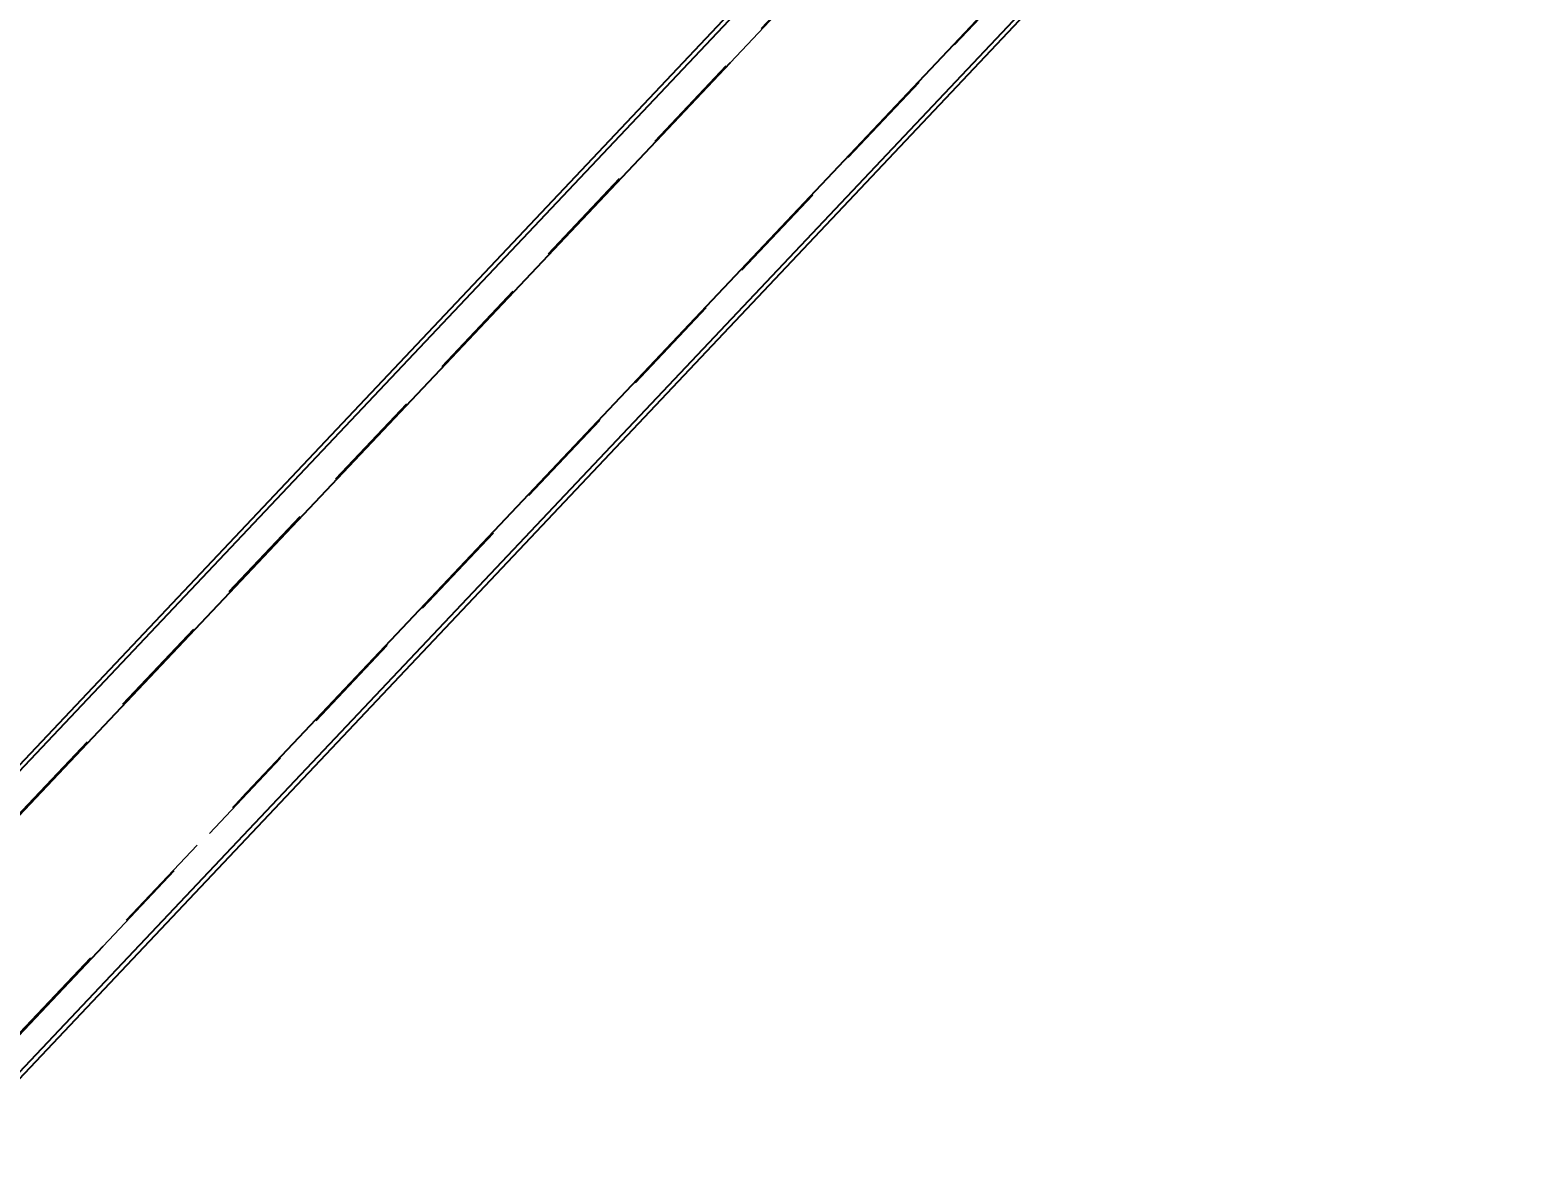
# Model space of a CAD drawing. Header units: millimetres. Extents: x -86814 to -77113, y 29520 to 42516.
# Drawn here: x -81588 to -79433, y 39262 to 40889 of the extents above; entities that cross this region are included whole.
import ezdxf

# ---------------------------------------------------------------- set-up
doc = ezdxf.new("R2010")
doc.units = ezdxf.units.MM
doc.linetypes.add('HIDDEN_50', pattern=[225, 150, -75])
for name, color, linetype, lineweight in [('DIMENSIONS', 3, 'Continuous', 18), ('PROFILE_HIDDEN', 9, 'HIDDEN_50', 18), ('PROFILE_VISIBLE', 4, 'Continuous', 25)]:
    doc.layers.add(name, color=color, linetype=linetype, lineweight=lineweight)
doc.styles.add('OpenSansCondensed-Light', font='OpenSansCondensed-Light.ttf')
doc.dimstyles.new('DIM_1_50', dxfattribs={"dimscale": 50, "dimtxt": 2.5, "dimasz": 2.5, "dimexe": 1.5, "dimexo": 1.5, "dimgap": 1, "dimtad": 1, "dimdec": 0, "dimzin": 12, "dimdsep": 46, "dimtxsty": 'OpenSansCondensed-Light', "dimtsz": 0.00125, "dimcen": 2.5, "dimclrd": 3, "dimclre": 3, "dimclrt": 3, "dimazin": 3, "dimtfac": 0.5, "dimtmove": 2, "dimatfit": 3})

msp = doc.modelspace()

# ---------------------------------------------------------------- linework, layer by layer
at = {"layer": 'PROFILE_HIDDEN'}
for p, q in [((-81916.9, 39419), (-79825.1, 41632.5)), ((-80570.6, 40841.5), (-79826.3, 41629.4)), ((-81481.3, 39558.5), (-79666.9, 41479.2)), ((-81757.2, 39269), (-81280.5, 39773.4))]:
    msp.add_line(p, q, dxfattribs=at)
at = {"layer": 'PROFILE_VISIBLE'}
for p, q in [((-81876.4, 39532.4), (-79967.5, 41552.4)), ((-81862.2, 39538.1), (-79990.3, 41519.4)), ((-83083.5, 37799), (-79600.4, 41485.9)), ((-83092.4, 37799.5), (-79638.4, 41454.4)), ((-81280.5, 39773.4), (-79723.7, 41420.8)), ((-81839.7, 39498.2), (-80570.6, 40841.5)), ((-81707.7, 39318.9), (-81481.3, 39558.5))]:
    msp.add_line(p, q, dxfattribs=at)

# ---------------------------------------------------------------- dimensions: what is measured, and where the dimension line sits
at = {"layer": 'DIMENSIONS'}
msp.add_linear_dim(base=(-77187.9, 37624.5), p1=(-79587.9, 37624.5), p2=(-79587.9, 41921.4), angle=90, dimstyle='DIM_1_50', dxfattribs=at).render()

doc.saveas('drawing.dxf')
